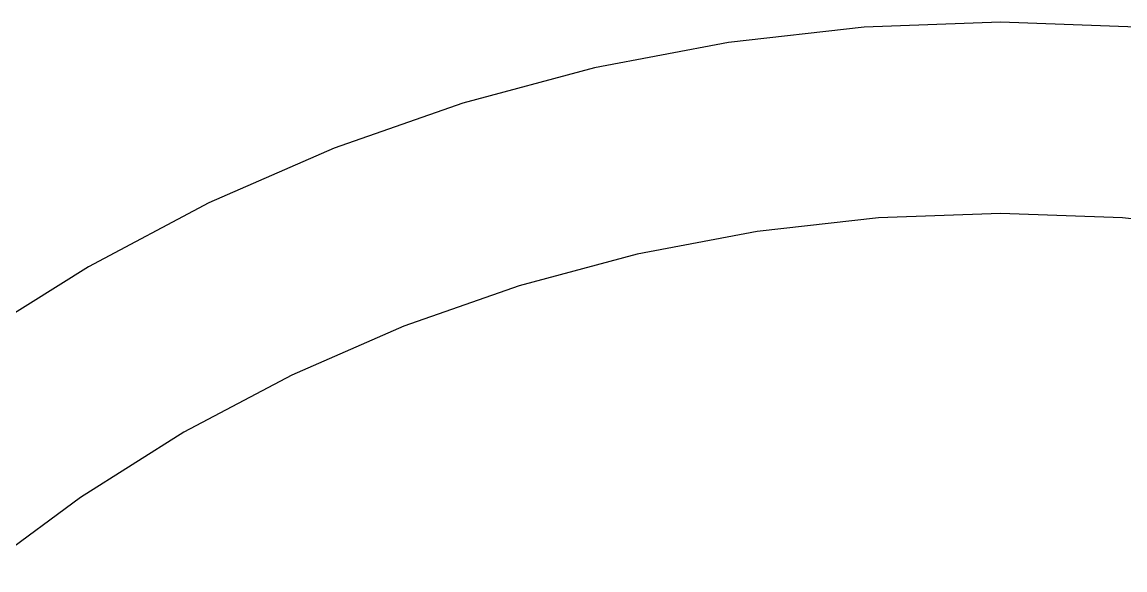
# Model space of a CAD drawing. Header units: millimetres. Extents: x -180 to 1414, y -663 to 972.
# Drawn here: x 1143.7 to 1207.2, y 578.5 to 610 of the extents above; entities that cross this region are included whole.
import ezdxf

# ---------------------------------------------------------------- set-up
doc = ezdxf.new("R2010")
doc.units = ezdxf.units.MM
doc.layers.add('TOP', color=8, linetype='Continuous')

msp = doc.modelspace()

# ---------------------------------------------------------------- linework, layer by layer
at = {"layer": 'TOP'}
for p, q in [((1192.153, 609.706), (1184.351, 608.827)), ((1192.153, 609.706), (1184.351, 608.827)), ((1200, 610), (1192.153, 609.706)), ((1200, 610), (1192.153, 609.706)), ((1207.847, 609.706), (1200, 610)), ((1207.847, 609.706), (1200, 610)), ((1184.351, 608.827), (1176.635, 607.367)), ((1184.351, 608.827), (1176.635, 607.367)), ((1176.635, 607.367), (1169.051, 605.335)), ((1176.635, 607.367), (1169.051, 605.335)), ((1169.051, 605.335), (1161.639, 602.742)), ((1169.051, 605.335), (1161.639, 602.742)), ((1161.639, 602.742), (1154.442, 599.602)), ((1161.639, 602.742), (1154.442, 599.602)), ((1154.442, 599.602), (1147.5, 595.933)), ((1154.442, 599.602), (1147.5, 595.933)), ((1192.975, 598.737), (1185.99, 597.95)), ((1192.975, 598.737), (1185.99, 597.95)), ((1200, 599), (1192.975, 598.737)), ((1200, 599), (1192.975, 598.737)), ((1207.025, 598.737), (1200, 599)), ((1207.025, 598.737), (1200, 599)), ((1214.01, 597.95), (1207.025, 598.737)), ((1214.01, 597.95), (1207.025, 598.737)), ((1185.99, 597.95), (1179.083, 596.643)), ((1185.99, 597.95), (1179.083, 596.643)), ((1179.083, 596.643), (1172.293, 594.824)), ((1179.083, 596.643), (1172.293, 594.824)), ((1147.5, 595.933), (1140.851, 591.755)), ((1147.5, 595.933), (1140.851, 591.755)), ((1172.293, 594.824), (1165.658, 592.502)), ((1172.293, 594.824), (1165.658, 592.502)), ((1165.658, 592.502), (1159.215, 589.691)), ((1165.658, 592.502), (1159.215, 589.691)), ((1159.215, 589.691), (1153, 586.406)), ((1159.215, 589.691), (1153, 586.406)), ((1153, 586.406), (1147.048, 582.666)), ((1153, 586.406), (1147.048, 582.666)), ((1147.048, 582.666), (1141.392, 578.492)), ((1147.048, 582.666), (1141.392, 578.492))]:
    msp.add_line(p, q, dxfattribs=at)

doc.saveas('drawing.dxf')
